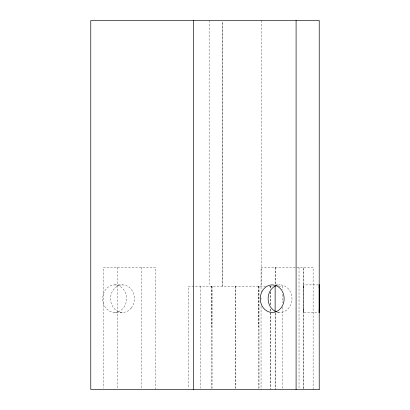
<?xml version="1.0" encoding="UTF-8"?>
<svg xmlns="http://www.w3.org/2000/svg" width="410" height="410" viewBox="0 0 410 410"><rect width="100%" height="100%" fill="white"/><g stroke="black" fill="none" stroke-linecap="round" stroke-linejoin="round"><path stroke-width="0.31" stroke-dasharray="2.05 1.54" d="M318.575 284.888L303.538 284.888L303.538 285.237L303.538 312.451L318.575 312.451M114.641 284.888L122.472 284.888M275.827 284.888L280.04 284.888M265.762 286.144L188.462 286.144L188.462 388.224M269.273 286.144L273.168 286.144M278.672 286.144L282.428 286.144L282.428 289.972M114.641 312.451A13.781 11.936 90 0 0 124.973 291.782A13.781 11.936 90 0 0 104.304 291.782A13.781 11.936 90 0 0 114.641 312.451L122.472 312.451M277.032 312.451L280.04 312.451M303.538 287.897L303.538 284.888M303.538 309.447L303.538 312.451M313.122 389.5L313.122 267.351L261.052 267.351L261.052 291.013M303.543 388.219L303.543 267.351L303.538 389.5M299.028 267.351L299.034 389.5M282.428 294.436L282.428 302.729M282.428 307.198L282.428 389.5M275.346 267.351L275.351 284.617M275.346 312.758L275.346 389.5M275.141 267.351L275.141 284.617M275.141 313.394L275.141 389.5M270.697 286.144L270.697 288.056M270.697 291.884L270.697 305.921M270.697 309.109L270.702 389.5M270.631 286.144L270.631 288.056M270.631 291.884L270.631 305.921M270.631 309.109L270.631 388.224M261.754 20.5L261.754 286.144M261.052 298.044L261.052 299.326M261.052 306.362L261.052 389.5M258.971 286.144L258.971 388.224M258.905 286.144L258.905 388.224M258.715 286.144L258.715 326.862M235.34 286.144L235.34 388.224M235.258 286.144L235.258 388.224M211.99 286.144L211.99 388.224M211.919 286.144L211.924 388.224M211.883 286.144L211.883 326.862M209.136 20.5L209.136 286.144M200.188 286.144L200.193 388.224M155.559 389.5L155.559 267.351L103.484 267.351L103.489 388.219M141.46 267.351L141.46 389.5M117.583 267.351L117.588 388.219M277.385 285.237A13.781 11.936 90 0 1 291.976 298.67A13.781 11.936 90 0 1 277.385 312.107M222.307 286.144L222.307 21.781L222.271 286.144M131.22 308.043A13.781 11.936 -90 0 0 125.127 285.237A13.781 11.936 -90 0 0 111.069 302.734A13.781 11.936 -90 0 0 131.22 308.043"/><path stroke-width="0.61" d="M319.2 287.897L319.2 284.888L319.2 312.451L319.2 309.447M296.087 20.5L296.087 389.49M275.141 285.898L275.141 311.477M193.433 20.5L193.433 389.5M276.868 311.959A13.781 11.936 90 0 1 268.109 298.982A13.781 11.936 90 0 1 276.355 285.565M319.226 389.49L90.774 389.5L90.774 20.5L319.226 20.5L319.216 389.5M261.877 291.782A13.781 11.936 90 0 0 272.214 312.451A13.781 11.936 90 0 0 282.551 291.782A13.781 11.936 90 0 0 261.877 291.782"/></g></svg>
